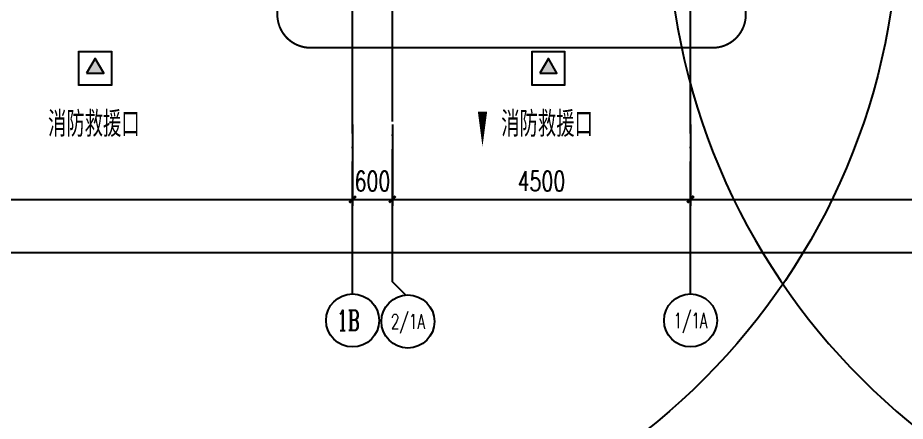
# Model space of a CAD drawing. Extents: x -1313754 to 847533, y 489853 to 941203.
# Drawn here: x -149508 to -136114, y 733905 to 739993 of the extents above; entities that cross this region are included whole.
import ezdxf
from ezdxf.enums import TextEntityAlignment as Align

# ---------------------------------------------------------------- set-up
doc = ezdxf.new("R2010")
doc.units = 0
doc.header["$LTSCALE"] = 1000
doc.header["$MEASUREMENT"] = 0
doc.linetypes.add('DASH', pattern=[0.35, 0.25, -0.1])
doc.linetypes.add('DOTE', pattern=[2.42, 2, -0.2, 0.02, -0.2])
doc.layers.get('Defpoints').update_dxf_attribs({"color": 210})
for name, color, linetype in [('A-AXIS-D', 1, 'Continuous'), ('A-AXIS-DOTE', 14, 'DOTE'), ('A-AXIS-DP', 126, 'Continuous'), ('A-AXIS-SYMB', 3, 'Continuous'), ('A-LIN-V', 9, 'Continuous'), ('A-TEXT', 61, 'Continuous'), ('AS-WALL', 40, 'Continuous'), ('DIM_ELEV', 3, 'Continuous'), ('PUB_TEXT', 7, 'Continuous'), ('RP-N2-01$0$$0$A-WIND-J', 1, 'Continuous'), ('RP-N2-01$0$A-WIND-J', 3, 'Continuous'), ('SB_ZF消火栓', 10, 'Continuous')]:
    doc.layers.add(name, color=color, linetype=linetype)
doc.styles.add('_TCH_AXIS', font='COMPLEX', dxfattribs={"bigfont": 'GBCBIG'})
doc.styles.add('_TCH_DIM', font='SIMPLEX', dxfattribs={"bigfont": 'GBCBIG'})
doc.styles.add('_TCH_DIM_T3', font='SIMPLEX', dxfattribs={"width": 0.705882, "bigfont": 'GBCBIG'})
doc.dimstyles.new('_TCH_ARCH&&100', dxfattribs={"dimtxt": 297.5, "dimasz": 100, "dimexe": 100, "dimexo": 100, "dimgap": 126.25, "dimtad": 1, "dimdec": 0, "dimzin": 0, "dimdsep": 46, "dimtxsty": '_TCH_DIM_T3', "dimblk": 'ARCHTICK', "dimcen": 0.09, "dimclrt": 7, "dimazin": 2, "dimtfac": 1, "dimtdec": 0, "dimtix": 1, "dimtmove": 2, "dimatfit": 3, "dimfxl": 0, "dimtolj": 1, "dimtzin": 0, "dimarcsym": 0})

# ---------------------------------------------------------------- blocks, each defined once
blk = doc.blocks.new('_ArchTick')
at = {"color": 0, "linetype": 'ByBlock', "const_width": 0.4}
blk.add_lwpolyline([(-0.5, -0.5), (0.5, 0.5)], dxfattribs=at)
blk = doc.blocks.new('*D1378')
at = {"layer": 'A-AXIS-D', "color": 0, "lineweight": -2}
for p, q in [((59782, -66440), (59782, -67667)), ((76282, -66440), (76282, -67667)), ((59782, -67567), (76282, -67567))]:
    blk.add_line(p, q, dxfattribs=at)
at = {"layer": 'Defpoints', "color": 0}
for p in [(59782, -66340), (76282, -66340), (76282, -67567)]:
    blk.add_point(p, dxfattribs=at)
at = {"layer": 'A-AXIS-D', "color": 0, "lineweight": -2, "xscale": 100, "yscale": 100, "zscale": 100, "rotation": 180}
blk.add_blockref('_ArchTick', (59782, -67567), dxfattribs=at)
at = {"layer": 'A-AXIS-D', "color": 0, "lineweight": -2, "xscale": 100, "yscale": 100, "zscale": 100}
blk.add_blockref('_ArchTick', (76282, -67567), dxfattribs=at)
at = {"layer": 'A-AXIS-D', "color": 7, "insert": (68032, -67292), "char_height": 297.5, "attachment_point": 5, "style": '_TCH_DIM_T3'}
blk.add_mtext('\\A1;16500', dxfattribs=at)
blk = doc.blocks.new('*D1379')
at = {"layer": 'A-AXIS-D', "color": 0, "lineweight": -2}
for p, q in [((76282, -66440), (76282, -67667)), ((76882, -66440), (76882, -67667)), ((76282, -67567), (76882, -67567))]:
    blk.add_line(p, q, dxfattribs=at)
at = {"layer": 'Defpoints', "color": 0}
for p in [(76282, -66340), (76882, -66340), (76882, -67567)]:
    blk.add_point(p, dxfattribs=at)
at = {"layer": 'A-AXIS-D', "color": 0, "lineweight": -2, "xscale": 100, "yscale": 100, "zscale": 100, "rotation": 180}
blk.add_blockref('_ArchTick', (76282, -67567), dxfattribs=at)
at = {"layer": 'A-AXIS-D', "color": 0, "lineweight": -2, "xscale": 100, "yscale": 100, "zscale": 100}
blk.add_blockref('_ArchTick', (76882, -67567), dxfattribs=at)
at = {"layer": 'A-AXIS-D', "color": 7, "insert": (76582, -67292), "char_height": 297.5, "attachment_point": 5, "style": '_TCH_DIM_T3'}
blk.add_mtext('\\A1;600', dxfattribs=at)
blk = doc.blocks.new('*D1380')
at = {"layer": 'A-AXIS-D', "color": 0, "lineweight": -2}
for p, q in [((76882, -66440), (76882, -67667)), ((81382, -66440), (81382, -67667)), ((76882, -67567), (81382, -67567))]:
    blk.add_line(p, q, dxfattribs=at)
at = {"layer": 'Defpoints', "color": 0}
for p in [(76882, -66340), (81382, -66340), (81382, -67567)]:
    blk.add_point(p, dxfattribs=at)
at = {"layer": 'A-AXIS-D', "color": 0, "lineweight": -2, "xscale": 100, "yscale": 100, "zscale": 100, "rotation": 180}
blk.add_blockref('_ArchTick', (76882, -67567), dxfattribs=at)
at = {"layer": 'A-AXIS-D', "color": 0, "lineweight": -2, "xscale": 100, "yscale": 100, "zscale": 100}
blk.add_blockref('_ArchTick', (81382, -67567), dxfattribs=at)
at = {"layer": 'A-AXIS-D', "color": 7, "insert": (79132, -67292), "char_height": 297.5, "attachment_point": 5, "style": '_TCH_DIM_T3'}
blk.add_mtext('\\A1;4500', dxfattribs=at)
blk = doc.blocks.new('*D1381')
at = {"layer": 'A-AXIS-D', "color": 0, "lineweight": -2}
for p, q in [((81382, -66440), (81382, -67667)), ((91882, -66440), (91882, -67667)), ((81382, -67567), (91882, -67567))]:
    blk.add_line(p, q, dxfattribs=at)
at = {"layer": 'Defpoints', "color": 0}
for p in [(81382, -66340), (91882, -66340), (91882, -67567)]:
    blk.add_point(p, dxfattribs=at)
at = {"layer": 'A-AXIS-D', "color": 0, "lineweight": -2, "xscale": 100, "yscale": 100, "zscale": 100, "rotation": 180}
blk.add_blockref('_ArchTick', (81382, -67567), dxfattribs=at)
at = {"layer": 'A-AXIS-D', "color": 0, "lineweight": -2, "xscale": 100, "yscale": 100, "zscale": 100}
blk.add_blockref('_ArchTick', (91882, -67567), dxfattribs=at)
at = {"layer": 'A-AXIS-D', "color": 7, "insert": (86632, -67292), "char_height": 297.5, "attachment_point": 5, "style": '_TCH_DIM_T3'}
blk.add_mtext('\\A1;10500', dxfattribs=at)
blk = doc.blocks.new('*D1383')
at = {"layer": 'A-AXIS-D', "color": 0, "lineweight": -2}
for p, q in [((-33818, -66540), (-33818, -68467)), ((92682, -66540), (92682, -68467)), ((-33818, -68367), (92682, -68367))]:
    blk.add_line(p, q, dxfattribs=at)
at = {"layer": 'Defpoints', "color": 0}
for p in [(-33818, -66440), (92682, -66440), (92682, -68367)]:
    blk.add_point(p, dxfattribs=at)
at = {"layer": 'A-AXIS-D', "color": 0, "lineweight": -2, "xscale": 100, "yscale": 100, "zscale": 100, "rotation": 180}
blk.add_blockref('_ArchTick', (-33818, -68367), dxfattribs=at)
at = {"layer": 'A-AXIS-D', "color": 0, "lineweight": -2, "xscale": 100, "yscale": 100, "zscale": 100}
blk.add_blockref('_ArchTick', (92682, -68367), dxfattribs=at)
at = {"layer": 'A-AXIS-D', "color": 7, "insert": (29432, -68092), "char_height": 297.5, "attachment_point": 5, "style": '_TCH_DIM_T3'}
blk.add_mtext('\\A1;126500', dxfattribs=at)
blk = doc.blocks.new('RP-N2-01$0$$0$xfjy')
at = {"layer": 'RP-N2-01$0$$0$A-WIND-J'}
h = blk.add_hatch(color=256, dxfattribs=at)
h.dxf.hatch_style = 1
h.paths.add_polyline_path([(1141876, -26214), (1142135, -26214), (1142005, -25989)])
at = {"layer": 'RP-N2-01$0$$0$A-WIND-J', "const_width": 25}
blk.add_lwpolyline([(1141755, -25889), (1141755, -26389), (1142255, -26389), (1142255, -25889)], close=True, dxfattribs=at)
at = {"layer": 'RP-N2-01$0$$0$A-WIND-J'}
for points in [[(1141755, -26389), (1142255, -26389), (1142255, -25889), (1141755, -25889)], [(1141876, -26214), (1142135, -26214), (1142005, -25989)]]:
    blk.add_lwpolyline(points, close=True, dxfattribs=at)
blk = doc.blocks.new('RP-N2-01$0$xfjy')
at = {"layer": 'RP-N2-01$0$$0$A-WIND-J'}
blk.add_blockref('RP-N2-01$0$$0$xfjy', (0, 0), dxfattribs=at)
blk = doc.blocks.new('1232')
at = {"layer": 'RP-N2-01$0$A-WIND-J'}
for p in [(-1290345, 765369, 0), (-1283505, 765369, 0)]:
    blk.add_blockref('RP-N2-01$0$xfjy', p, dxfattribs=at)
at = {"layer": 'A-TEXT', "style": '_TCH_DIM'}
for p in [(-149051, 738197, 0), (-142211, 738197, 0)]:
    blk.add_text('消防救援口', height=384.1, dxfattribs=at).set_placement(p)
blk = doc.blocks.new('3132')
at = {"layer": 'DIM_ELEV', "linetype": 'DASH', "const_width": 30}
blk.add_lwpolyline([(-145090, 752900), (-139020, 752900, -0.414214), (-138520, 752400), (-138520, 740040, -0.414214), (-139020, 739540), (-145090, 739540, -0.414214), (-145590, 740040), (-145590, 752400, -0.414214)], format="xyb", close=True, dxfattribs=at)
blk = doc.blocks.new('A$C5D961328')
at = {"layer": 'A-LIN-V', "ltscale": 500}
blk.add_circle((350, 40), 10001, dxfattribs=at)
blk = doc.blocks.new('234243242332')
at = {"layer": 'SB_ZF消火栓'}
blk.add_blockref('A$C5D961328', (-146566, 741580), dxfattribs=at)
at = {"layer": 'SB_ZF消火栓', "xscale": -1}
blk.add_blockref('A$C5D961328', (-129354, 741580), dxfattribs=at)
blk = doc.blocks.new('dote')
at = {"layer": 'A-AXIS-D'}
for centre in [(76282.2, -69393.9), (77117.3, -69410), (81382.2, -69393.9)]:
    blk.add_circle(centre, 400, dxfattribs=at)
at = {"layer": 'A-AXIS-DOTE'}
for p, q in [((76282.2, -68993.9), (76282.2, 36606.4)), ((81382.2, -68993.9), (81382.2, 36662.3)), ((76882.2, -68810), (76882.2, 36400)), ((77087, -69011.1), (76882.2, -68810))]:
    blk.add_line(p, q, dxfattribs=at)
at = {"layer": 'PUB_TEXT', "style": '_TCH_AXIS'}
blk.add_text('1B ', height=307.25, dxfattribs=at).set_placement((76048.1, -69547.5), (76516.3, -69547.5), align=Align.FIT)
at = {"layer": 'PUB_TEXT', "style": '_TCH_AXIS', "width": 0.65625}
for s, height, p, p2 in [('1/1A', 232.83, (81127.5, -69510.3), (81636.9, -69510.3)), ('2/1A', 219.77, (76859.8, -69519.9), (77374.8, -69519.9))]:
    blk.add_text(s, height=height, dxfattribs=at).set_placement(p, p2, align=Align.FIT)
at = {"layer": 'A-AXIS-D'}
for base, p1, p2, picture, middle in [((76282.2, -67566.7), (59782.2, -66340), (76282.2, -66340), '*D1378', (68032.2, -67291.7)), ((76882.2, -67566.7), (76282.2, -66340), (76882.2, -66340), '*D1379', (76582.2, -67291.7)), ((81382.2, -67566.7), (76882.2, -66340), (81382.2, -66340), '*D1380', (79132.2, -67291.7)), ((91882.2, -67566.7), (81382.2, -66340), (91882.2, -66340), '*D1381', (86632.2, -67291.7)), ((92682.2, -68366.7), (-33817.8, -66440), (92682.2, -66440), '*D1383', (29432.2, -68091.7))]:
    dim = blk.add_linear_dim(base=base, p1=p1, p2=p2, angle=0, dimstyle='_TCH_ARCH&&100', override={"dimgap": 0}, dxfattribs=at)
    dim.commit()
    dim.dimension.update_dxf_attribs({"geometry": picture, "text_midpoint": middle, "dimtype": 161})

msp = doc.modelspace()

# ---------------------------------------------------------------- linework, layer by layer
at = {"layer": 'A-AXIS-SYMB'}
msp.add_lwpolyline([(-142494.2, 739510, 0, 0, 0), (-142494.2, 738050, 0, 140, 0), (-142494.2, 738575, 0, 0, 0)], format="xyseb", dxfattribs=at)

# ---------------------------------------------------------------- block references
msp.add_blockref('1232', (0, 0))
at = {"layer": 'A-AXIS-DP'}
msp.add_blockref('3132', (0, 0), dxfattribs=at)
at = {"layer": 'AS-WALL'}
msp.add_blockref('dote', (-220736.4, 804820), dxfattribs=at)
at = {"layer": 'SB_ZF消火栓', "linetype": 'Continuous'}
msp.add_blockref('234243242332', (0, 0), dxfattribs=at)

doc.saveas('drawing.dxf')
